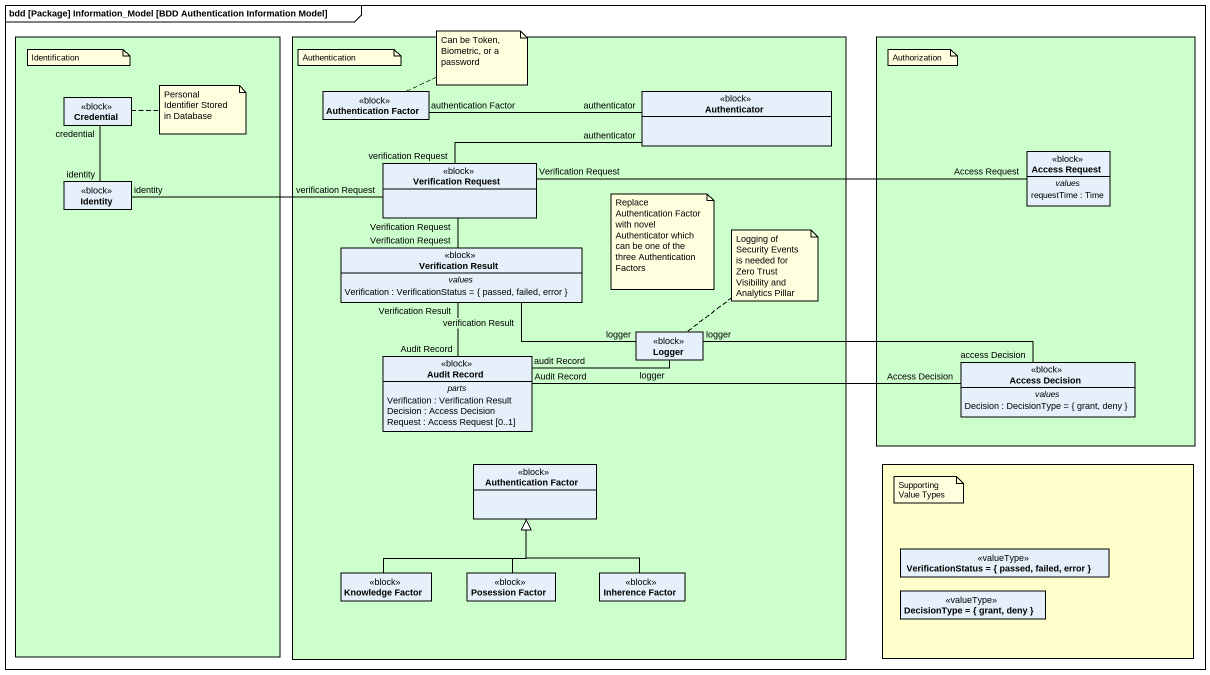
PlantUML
@startuml
mainframe bdd [Package] Information_Model [BDD Authentication Information Model]
hide circle
hide empty members
rectangle " " as rectangle1 #CCFFCC {
  class Credential <<block>>
  class Identity <<block>>
}
rectangle " " as rectangle2 #CCFFCC {
  class "Authentication Factor" as Authentication_Factor <<block>>
  class Authenticator <<block>>
  class "Verification Request" as Verification_Request <<block>>
  class "Verification Result" as Verification_Result <<block>> {
    -- values --
    Verification : VerificationStatus = { passed, failed, error }
  }
  class Logger <<block>>
  class "Audit Record" as Audit_Record <<block>> {
    -- parts --
    Verification : Verification Result
    Decision : Access Decision
    Request : Access Request [0..1]
  }
  class "Authentication Factor" as Authentication_Factor_2 <<block>>
  class "Knowledge Factor" as Knowledge_Factor <<block>>
  class "Posession Factor" as Posession_Factor <<block>>
  class "Inherence Factor" as Inherence_Factor <<block>>
}
rectangle " " as rectangle3 #CCFFCC {
  class "Access Request" as Access_Request <<block>> {
    -- values --
    requestTime : Time
  }
  class "Access Decision" as Access_Decision <<block>> {
    -- values --
    Decision : DecisionType = { grant, deny }
  }
}
rectangle " " as rectangle4 #FFFFCC {
  enum "VerificationStatus = { passed, failed, error }" as VerificationStatus_passed <<valueType>>
  enum "DecisionType = { grant, deny }" as DecisionType_grant_deny <<valueType>>
}
Credential "credential" -- "identity" Identity
Authenticator "authenticator" -left- "authentication Factor" Authentication_Factor
Authenticator "authenticator" -left- "verification Request" Verification_Request
Identity "identity" -right- "verification Request" Verification_Request
Verification_Request "Verification Request" -right- "Access Request" Access_Request
Verification_Result "Verification Request" -up- "Verification Request" Verification_Request
Verification_Result "verification Result" -right- "logger" Logger
Logger "logger" -left- "audit Record" Audit_Record
Logger "logger" -right- "access Decision" Access_Decision
Audit_Record "Audit Record" -up- "Verification Result" Verification_Result
Access_Decision "Access Decision" -left- "Audit Record" Audit_Record
Knowledge_Factor -up-|> Authentication_Factor_2
Posession_Factor -up-|> Authentication_Factor_2
Inherence_Factor -up-|> Authentication_Factor_2
note right of Authentication_Factor : Can be Token, Biometric, or a password
note as N2
  Identification
end note
note as N3
  Authentication
end note
note as N4
  Authorization
end note
note right of Credential : Personal Identifier Stored in Database
note as N6
  Replace Authentication Factor with novel Authenticator which can be one of the three Authentication Factors
end note
note top of Logger : Logging of Security Events is needed for Zero Trust Visibility and Analytics Pillar
note as N8
  Supporting Value Types
end note
@enduml
